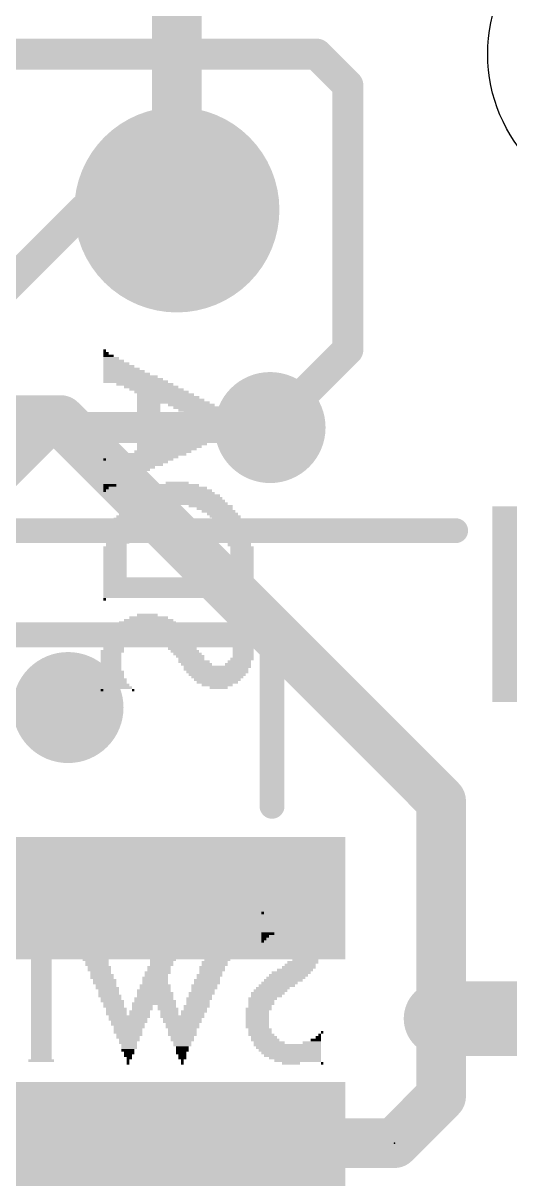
# Model space of a CAD drawing. Extents: x -8.6 to 58.7, y -9 to 29.5.
# Drawn here: x 43.19 to 47.17, y 11.14 to 20.57 of the extents above; entities that cross this region are included whole.
import ezdxf

# ---------------------------------------------------------------- set-up
doc = ezdxf.new("R2010")
doc.units = 0
for name, color, linetype in [('1', 12, 'CONTINUOUS'), ('16', 5, 'CONTINUOUS'), ('17', 110, 'CONTINUOUS'), ('18', 110, 'CONTINUOUS'), ('20', 4, 'CONTINUOUS'), ('201', 6, 'CONTINUOUS'), ('21', 40, 'CONTINUOUS'), ('23', 53, 'CONTINUOUS')]:
    doc.layers.add(name, color=color, linetype=linetype)

# ---------------------------------------------------------------- blocks, each defined once
blk = doc.blocks.new('ROUNDP')
at = {"const_width": 0.5}
blk.add_lwpolyline([(0, -0.25, 1), (0, 0.25, 1), (0, -0.25)], format="xyb", dxfattribs=at)
blk = doc.blocks.new('RECT')
blk.add_solid([(-0.5, -0.5), (0.5, -0.5), (-0.5, 0.5), (0.5, 0.5)])
blk = doc.blocks.new('ROUNDV')
at = {"const_width": 0.5}
blk.add_lwpolyline([(0, -0.25, 1), (0, 0.25, 1), (0, -0.25)], format="xyb", dxfattribs=at)

msp = doc.modelspace()

# ---------------------------------------------------------------- linework, layer by layer
at = {"layer": '1'}
for points, const_width in [([(35.56, 20.32), (45.593, 20.32)], 0.254), ([(45.593, 20.32), (45.847, 20.066)], 0.254), ([(45.847, 20.066), (45.847, 17.907)], 0.254), ([(45.847, 17.907), (45.212, 17.272)], 0.254), ([(41.559, 17.333), (43.5, 17.333)], 0.4064), ([(46.609, 14.224), (43.5, 17.333)], 0.4064), ([(46.609, 14.224), (46.609, 12.446)], 0.4064), ([(46.609, 12.446), (47.625, 12.446)], 0.6096), ([(46.609, 12.446), (46.609, 11.811)], 0.4064), ([(46.609, 11.811), (46.228, 11.43)], 0.4064), ([(43.528, 11.43), (46.228, 11.43)], 0.4064)]:
    msp.add_lwpolyline(points, dxfattribs=dict(at, const_width=const_width))
for points, const_width in [([(45.6379, 20.3649, 1), (45.5481, 20.2751)], 0.127), ([(45.593, 20.2565, 1), (45.593, 20.3835)], 0.127), ([(45.9105, 20.066, 1), (45.7835, 20.066)], 0.127), ([(45.8021, 20.0211, 1), (45.8919, 20.1109)], 0.127), ([(45.8919, 17.8621, 1), (45.8021, 17.9519)], 0.127), ([(45.7835, 17.907, 1), (45.9105, 17.907)], 0.127), ([(43.5718, 17.4048, 1), (43.4282, 17.2612)], 0.2032), ([(43.5, 17.2314, 1), (43.5, 17.4346)], 0.2032), ([(45.1671, 17.3169, 1), (45.2569, 17.2271)], 0.127), ([(46.7106, 14.224, 1), (46.5074, 14.224)], 0.2032), ([(46.5372, 14.1522, 1), (46.6808, 14.2958)], 0.2032), ([(46.609, 12.5984, 1), (46.609, 12.2936)], 0.3048), ([(46.7106, 12.446, 1), (46.5074, 12.446)], 0.2032), ([(46.5074, 12.446, 1), (46.7106, 12.446)], 0.2032), ([(46.6808, 11.7392, 1), (46.5372, 11.8828)], 0.2032), ([(46.5074, 11.811, 1), (46.7106, 11.811)], 0.2032), ([(43.528, 11.5316, 1), (43.528, 11.3284)], 0.2032), ([(46.228, 11.3284, 1), (46.228, 11.5316)], 0.2032), ([(46.1562, 11.5018, 1), (46.2998, 11.3582)], 0.2032)]:
    msp.add_lwpolyline(points, format="xyb", dxfattribs=dict(at, const_width=const_width))
at = {"layer": '16'}
for points, const_width in [([(44.45, 21.59), (44.45, 19.05)], 0.4064), ([(41.5036, 16.8656), (43.688, 19.05)], 0.254), ([(43.688, 19.05), (44.45, 19.05)], 0.254), ([(43.434, 17.272), (39.37, 13.208)], 0.254), ([(45.212, 17.272), (43.434, 17.272)], 0.254)]:
    msp.add_lwpolyline(points, dxfattribs=dict(at, const_width=const_width))
for points, const_width in [([(43.688, 19.1135, 1), (43.688, 18.9865)], 0.127), ([(43.7329, 19.0051, 1), (43.6431, 19.0949)], 0.127), ([(44.45, 18.9865, 1), (44.45, 19.1135)], 0.127), ([(44.3484, 19.05, 1), (44.5516, 19.05)], 0.2032), ([(43.434, 17.3355, 1), (43.434, 17.2085)], 0.127), ([(43.4789, 17.2271, 1), (43.3891, 17.3169)], 0.127), ([(45.212, 17.2085, 1), (45.212, 17.3355)], 0.127)]:
    msp.add_lwpolyline(points, format="xyb", dxfattribs=dict(at, const_width=const_width))
at = {"layer": '20'}
msp.add_circle((48.26, 20.32), 1.27, dxfattribs=at)
at = {"layer": '21', "const_width": 0.2032}
for points in [[(42.728, 16.43), (46.728, 16.43)], [(45.228, 15.58), (42.728, 15.58)], [(45.228, 14.18), (45.228, 15.58)]]:
    msp.add_lwpolyline(points, dxfattribs=at)
at = {"layer": '21', "const_width": 0.1016}
for points in [[(46.728, 16.3792, 1), (46.728, 16.4808)], [(45.2788, 15.58, 1), (45.1772, 15.58)], [(45.228, 15.5292, 1), (45.228, 15.6308)], [(45.1772, 14.18, 1), (45.2788, 14.18)]]:
    msp.add_lwpolyline(points, format="xyb", dxfattribs=at)
at = {"layer": '23'}
msp.add_point((46.228, 11.43), dxfattribs=at)

# ---------------------------------------------------------------- block references
at = {"layer": '1', "xscale": 3.4, "yscale": 1.6}
msp.add_blockref('RECT', (48.728, 15.83), dxfattribs=at)
at = {"layer": '1', "yscale": 4.6, "rotation": 270}
for p in [(43.528, 13.43), (43.528, 11.43)]:
    msp.add_blockref('RECT', p, dxfattribs=at)
at = {"layer": '17', "xscale": 1.6764, "yscale": 1.6764, "rotation": 90}
msp.add_blockref('ROUNDP', (44.45, 19.05), dxfattribs=at)
msp.add_blockref('ROUNDP', (44.45, 19.05), dxfattribs=at)
at = {"layer": '18', "xscale": 0.9064, "yscale": 0.9064}
for p in [(45.212, 17.272), (45.212, 17.272), (43.561, 14.986), (43.561, 14.986)]:
    msp.add_blockref('ROUNDV', p, dxfattribs=at)
at = {"layer": '201', "yscale": 0.0212, "rotation": 180}
for p, xscale in [((43.8601, 17.8998), 0.0212), ((43.913, 17.8364), 0.127), ((43.8707, 17.8787), 0.0423), ((43.8919, 17.8575), 0.0846), ((43.9342, 17.8152), 0.1693), ((43.9553, 17.794), 0.2116), ((43.9976, 17.7517), 0.2962), ((43.9765, 17.7729), 0.2539), ((44.0188, 17.7306), 0.3385), ((44.114, 17.6459), 0.529), ((44.04, 17.7094), 0.3808), ((44.0717, 17.6883), 0.4443), ((44.0929, 17.6671), 0.4866), ((44.1881, 17.6248), 0.4655), ((44.241, 17.6036), 0.4443), ((44.2833, 17.5825), 0.4443), ((44.3256, 17.5613), 0.4443), ((44.3573, 17.5401), 0.4655), ((44.3996, 17.4978), 0.5501), ((44.3785, 17.519), 0.5078), ((44.4208, 17.4767), 0.5924), ((44.2198, 17.4555), 0.1904), ((44.5689, 17.4555), 0.3808), ((44.2198, 17.4344), 0.1904), ((44.2198, 17.4132), 0.1904), ((44.2198, 17.392), 0.1904), ((44.2198, 17.3709), 0.1904), ((44.6218, 17.4344), 0.402), ((44.6641, 17.4132), 0.402), ((44.7064, 17.392), 0.402), ((44.7593, 17.3709), 0.3808), ((44.2198, 17.3497), 0.1904), ((44.2198, 17.3286), 0.1904), ((44.2198, 17.3074), 0.1904), ((44.2198, 17.2862), 0.1904), ((44.2198, 17.2651), 0.1904), ((44.7911, 17.2651), 0.402), ((44.8017, 17.3497), 0.3809), ((44.8334, 17.2862), 0.402), ((44.844, 17.3286), 0.3808), ((44.8863, 17.3074), 0.3808), ((44.2198, 17.2439), 0.1904), ((44.2198, 17.2228), 0.1904), ((44.2198, 17.2016), 0.1904), ((44.2198, 17.1805), 0.1904), ((44.5901, 17.1805), 0.4232), ((44.643, 17.2016), 0.402), ((44.6853, 17.2228), 0.402), ((44.7488, 17.2439), 0.402), ((44.3362, 17.0747), 0.4655), ((44.2198, 17.1593), 0.1904), ((44.4102, 17.1381), 0.5713), ((44.3891, 17.117), 0.529), ((44.3679, 17.0958), 0.4866), ((44.5478, 17.1593), 0.4232), ((43.8601, 17.0112), 0.0212), ((44.114, 16.99), 0.529), ((44.1775, 17.0112), 0.4866), ((44.2304, 17.0324), 0.4655), ((44.2833, 17.0535), 0.4866), ((44.0611, 16.9477), 0.4232), ((43.9976, 16.8842), 0.2962), ((44.0929, 16.9689), 0.4866), ((44.04, 16.9266), 0.3808), ((44.0188, 16.9054), 0.3385), ((43.9447, 16.8419), 0.1904), ((43.9024, 16.7996), 0.1058), ((43.9659, 16.8631), 0.2327), ((43.9236, 16.8208), 0.1481), ((44.4525, 16.7996), 0.3597), ((44.4525, 16.8208), 0.1904), ((43.8601, 16.7573), 0.0212), ((43.8707, 16.7785), 0.0423), ((44.4525, 16.6938), 0.7405), ((44.4525, 16.715), 0.6982), ((44.4525, 16.7361), 0.6136), ((44.4631, 16.7573), 0.5501), ((44.4525, 16.7785), 0.4866), ((44.1457, 16.6092), 0.2962), ((44.1881, 16.6303), 0.3385), ((44.4525, 16.6515), 0.8252), ((44.4525, 16.6727), 0.7829), ((44.7276, 16.6303), 0.3597), ((44.7593, 16.6092), 0.2962), ((44.0505, 16.5246), 0.2327), ((44.04, 16.5034), 0.2116), ((44.0823, 16.5457), 0.2539), ((44.1034, 16.5669), 0.2539), ((44.1246, 16.588), 0.2962), ((44.7911, 16.588), 0.2751), ((44.8228, 16.5669), 0.2539), ((44.844, 16.5457), 0.2539), ((44.8545, 16.5246), 0.2327), ((44.8757, 16.5034), 0.2327), ((43.9976, 16.4399), 0.2116), ((43.9976, 16.4188), 0.2116), ((44.0188, 16.4611), 0.2116), ((44.0294, 16.4822), 0.2327), ((44.8863, 16.4822), 0.2116), ((44.9074, 16.4611), 0.2116), ((44.918, 16.4399), 0.1904), ((44.9286, 16.4188), 0.2116), ((43.9659, 16.3764), 0.1904), ((43.9659, 16.3553), 0.1904), ((43.9659, 16.3341), 0.1904), ((43.9871, 16.3976), 0.1904), ((44.9392, 16.3976), 0.1904), ((44.9392, 16.3764), 0.1904), ((44.9603, 16.3553), 0.1904), ((44.9603, 16.3341), 0.1904), ((43.9447, 16.2918), 0.1904), ((43.9447, 16.2707), 0.1904), ((43.9447, 16.2495), 0.1904), ((43.9447, 16.2283), 0.1904), ((43.9553, 16.313), 0.1693), ((44.9603, 16.313), 0.1904), ((44.9815, 16.2918), 0.1904), ((44.9815, 16.2707), 0.1904), ((44.9815, 16.2495), 0.1904), ((44.9815, 16.2283), 0.1904), ((43.9447, 16.2072), 0.1904), ((43.9447, 16.186), 0.1904), ((43.9447, 16.1649), 0.1904), ((43.9447, 16.1437), 0.1904), ((44.9815, 16.2072), 0.1904), ((44.9815, 16.186), 0.1904), ((44.9815, 16.1649), 0.1904), ((44.9815, 16.1437), 0.1904), ((43.9447, 16.1225), 0.1904), ((43.9447, 16.1014), 0.1904), ((43.9447, 16.0802), 0.1904), ((43.9447, 16.0591), 0.1904), ((44.4631, 16.0379), 1.2272), ((44.9815, 16.1225), 0.1904), ((44.9815, 16.1014), 0.1904), ((44.9815, 16.0802), 0.1904), ((44.9815, 16.0591), 0.1904), ((44.4525, 16.0168), 1.206), ((44.4525, 15.9956), 1.206), ((44.4525, 15.9744), 1.206), ((44.4525, 15.9533), 1.206), ((44.4525, 15.9321), 1.206), ((44.4525, 15.911), 1.206), ((44.4631, 15.8898), 1.2272), ((43.8601, 15.8687), 0.0212), ((44.2092, 15.6571), 0.5078), ((44.2092, 15.6782), 0.4655), ((44.2198, 15.6994), 0.402), ((44.2198, 15.7205), 0.3174), ((44.2092, 15.7417), 0.1693), ((44.2198, 15.5724), 0.6559), ((44.2092, 15.5936), 0.6347), ((44.2092, 15.6148), 0.5924), ((44.2092, 15.6359), 0.5501), ((44.9498, 15.6148), 0.2539), ((44.9498, 15.5936), 0.2116), ((44.9603, 15.5724), 0.1904), ((43.9553, 15.509), 0.2116), ((43.9447, 15.4878), 0.1904), ((43.9342, 15.4666), 0.1693), ((43.9976, 15.5513), 0.2539), ((43.9765, 15.5301), 0.2116), ((44.4208, 15.5513), 0.2962), ((44.4525, 15.5301), 0.2751), ((44.4737, 15.509), 0.2327), ((44.4949, 15.4878), 0.2327), ((44.4949, 15.4666), 0.2327), ((44.9709, 15.5513), 0.1693), ((44.9709, 15.5301), 0.1693), ((44.9921, 15.509), 0.1693), ((44.9921, 15.4878), 0.1693), ((44.9921, 15.4666), 0.1693), ((43.913, 15.4243), 0.1693), ((43.913, 15.4032), 0.1693), ((43.913, 15.382), 0.1693), ((43.9236, 15.4455), 0.1904), ((44.516, 15.4455), 0.2327), ((44.5372, 15.4243), 0.2327), ((44.5583, 15.4032), 0.2327), ((44.5689, 15.382), 0.2116), ((44.9815, 15.382), 0.1904), ((44.9921, 15.4455), 0.1693), ((44.9921, 15.4243), 0.1693), ((44.9921, 15.4032), 0.1693), ((43.913, 15.3609), 0.1693), ((43.913, 15.3397), 0.1693), ((43.913, 15.3185), 0.1693), ((43.9342, 15.2762), 0.1693), ((43.9236, 15.2974), 0.1481), ((44.5901, 15.3609), 0.2539), ((44.6112, 15.3397), 0.2539), ((44.7699, 15.2974), 0.529), ((44.7805, 15.3185), 0.5501), ((44.7805, 15.2762), 0.5078), ((44.9498, 15.3397), 0.2116), ((44.9603, 15.3609), 0.1904), ((43.9342, 15.2551), 0.1693), ((43.9342, 15.2339), 0.1693), ((43.9447, 15.2127), 0.1904), ((43.9447, 15.1916), 0.1904), ((44.7805, 15.2551), 0.4655), ((44.7805, 15.2339), 0.4232), ((44.7805, 15.2127), 0.3808), ((44.7805, 15.1916), 0.3385), ((43.839, 15.1281), 0.0212), ((43.9553, 15.1704), 0.2116), ((43.9659, 15.1493), 0.2327), ((44.0929, 15.1281), 0.0212), ((44.7805, 15.1704), 0.2539), ((44.7911, 15.1493), 0.1481), ((45.1508, 13.3085), 0.0212), ((45.32, 13.3085), 0.1481), ((43.3417, 13.2873), 0.2116), ((43.3417, 13.2662), 0.1693), ((43.3417, 13.245), 0.1693), ((43.3417, 13.2239), 0.1693), ((43.3417, 13.2027), 0.1693), ((43.6485, 13.2873), 0.2751), ((43.6485, 13.2662), 0.2327), ((43.6591, 13.245), 0.2116), ((43.6591, 13.2239), 0.2116), ((43.6803, 13.2027), 0.2116), ((44.4843, 13.2873), 0.2962), ((44.4631, 13.2239), 0.2116), ((44.4631, 13.2027), 0.2116), ((44.4737, 13.2662), 0.2327), ((44.4737, 13.245), 0.2327), ((44.918, 13.2873), 0.2751), ((44.8863, 13.2027), 0.2116), ((44.9074, 13.245), 0.2116), ((44.9074, 13.2239), 0.2116), ((44.918, 13.2662), 0.2327), ((45.32, 13.2662), 0.3597), ((45.2989, 13.2873), 0.3174), ((45.3306, 13.245), 0.3808), ((45.3412, 13.2239), 0.402), ((45.3518, 13.2027), 0.4232), ((43.3417, 13.1816), 0.1693), ((43.3417, 13.1604), 0.1693), ((43.3417, 13.1392), 0.1693), ((43.3417, 13.1181), 0.1693), ((43.6803, 13.1816), 0.2116), ((43.6908, 13.1604), 0.1904), ((43.7014, 13.1392), 0.2116), ((43.712, 13.1181), 0.1904), ((44.4208, 13.1392), 0.2116), ((44.4208, 13.1181), 0.2116), ((44.442, 13.1816), 0.2116), ((44.442, 13.1604), 0.2116), ((44.8545, 13.1181), 0.2327), ((44.8651, 13.1604), 0.2116), ((44.8651, 13.1392), 0.2116), ((44.8863, 13.1816), 0.2116), ((45.3623, 13.1816), 0.4443), ((45.3623, 13.1604), 0.4443), ((45.1719, 13.1181), 0.0635), ((45.1931, 13.1392), 0.1058), ((45.4893, 13.1392), 0.2327), ((45.4999, 13.1181), 0.2116), ((43.3417, 13.0969), 0.1693), ((43.3417, 13.0758), 0.1693), ((43.3417, 13.0546), 0.1693), ((43.3417, 13.0335), 0.1693), ((43.3417, 13.0123), 0.1693), ((43.7226, 13.0969), 0.2116), ((43.7437, 13.0335), 0.2116), ((43.7332, 13.0758), 0.1904), ((43.7332, 13.0546), 0.1904), ((43.7543, 13.0123), 0.1904), ((44.3785, 13.0335), 0.2116), ((44.3785, 13.0123), 0.2116), ((44.3996, 13.0758), 0.2116), ((44.3996, 13.0546), 0.2116), ((44.4102, 13.0969), 0.1904), ((44.8017, 13.0123), 0.2116), ((44.8228, 13.0546), 0.2116), ((44.8228, 13.0335), 0.2116), ((44.844, 13.0969), 0.2116), ((44.844, 13.0758), 0.2116), ((45.1613, 13.0969), 0.0423), ((45.1508, 13.0758), 0.0212), ((45.521, 13.0969), 0.2116), ((45.5316, 13.0758), 0.1904), ((45.5316, 13.0546), 0.1904), ((45.5316, 13.0335), 0.1904), ((45.5316, 13.0123), 0.1904), ((43.3417, 12.9911), 0.1693), ((43.3417, 12.97), 0.1693), ((43.3417, 12.9488), 0.1693), ((43.3417, 12.9277), 0.1693), ((43.7543, 12.9911), 0.1904), ((43.7755, 12.97), 0.1904), ((43.7755, 12.9488), 0.1904), ((43.7861, 12.9277), 0.2116), ((44.3362, 12.9277), 0.2116), ((44.3573, 12.97), 0.2116), ((44.3468, 12.9488), 0.1904), ((44.3679, 12.9911), 0.1904), ((44.7805, 12.97), 0.2116), ((44.7805, 12.9488), 0.2116), ((44.7805, 12.9277), 0.2116), ((44.8017, 12.9911), 0.2116), ((45.4999, 12.9488), 0.2116), ((45.4999, 12.9277), 0.2116), ((45.521, 12.97), 0.2116), ((45.5316, 12.9911), 0.1904), ((43.3417, 12.9065), 0.1693), ((43.3417, 12.8853), 0.1693), ((43.3417, 12.8642), 0.1693), ((43.3417, 12.843), 0.1693), ((43.7966, 12.9065), 0.1904), ((43.7966, 12.8853), 0.1904), ((43.8178, 12.8642), 0.1904), ((43.8178, 12.843), 0.1904), ((44.3044, 12.8642), 0.1904), ((44.3044, 12.843), 0.1904), ((44.3256, 12.9065), 0.1904), ((44.3256, 12.8853), 0.1904), ((44.7382, 12.8642), 0.2116), ((44.7382, 12.843), 0.2116), ((44.7593, 12.9065), 0.2116), ((44.7593, 12.8853), 0.2116), ((45.4152, 12.843), 0.2962), ((45.447, 12.8642), 0.2751), ((45.4576, 12.8853), 0.2539), ((45.4787, 12.9065), 0.2539), ((43.3417, 12.8219), 0.1693), ((43.3417, 12.8007), 0.1693), ((43.3417, 12.7796), 0.1693), ((43.3417, 12.7584), 0.1693), ((43.3417, 12.7372), 0.1693), ((43.8284, 12.8219), 0.1693), ((43.839, 12.8007), 0.1904), ((43.839, 12.7796), 0.1904), ((43.8601, 12.7584), 0.1904), ((43.8601, 12.7372), 0.1904), ((44.2727, 12.7796), 0.2116), ((44.2727, 12.7584), 0.2116), ((44.2727, 12.7372), 0.2116), ((44.2939, 12.8219), 0.2116), ((44.2833, 12.8007), 0.1904), ((44.6959, 12.7584), 0.2116), ((44.6959, 12.7372), 0.2116), ((44.717, 12.8007), 0.2116), ((44.7064, 12.7796), 0.1904), ((44.7276, 12.8219), 0.1904), ((45.2883, 12.7372), 0.2962), ((45.32, 12.7584), 0.3174), ((45.3412, 12.7796), 0.3174), ((45.3623, 12.8007), 0.3174), ((45.3835, 12.8219), 0.3174), ((43.3417, 12.7161), 0.1693), ((43.3417, 12.6949), 0.1693), ((43.3417, 12.6738), 0.1693), ((43.3417, 12.6526), 0.1693), ((43.8707, 12.7161), 0.1693), ((43.8813, 12.6949), 0.1904), ((43.8919, 12.6738), 0.1693), ((43.8919, 12.6526), 0.1693), ((44.2621, 12.6738), 0.2751), ((44.2727, 12.6526), 0.2962), ((44.2727, 12.7161), 0.2539), ((44.2727, 12.6949), 0.2539), ((44.6535, 12.6526), 0.2116), ((44.6747, 12.7161), 0.2116), ((44.6747, 12.6949), 0.2116), ((44.6641, 12.6738), 0.1904), ((45.1931, 12.6526), 0.2751), ((45.2142, 12.6738), 0.2751), ((45.2354, 12.6949), 0.2751), ((45.2671, 12.7161), 0.2962), ((43.3417, 12.6314), 0.1693), ((43.3417, 12.6103), 0.1693), ((43.3417, 12.5891), 0.1693), ((43.3417, 12.568), 0.1693), ((43.3417, 12.5468), 0.1693), ((43.9024, 12.6314), 0.1904), ((43.913, 12.6103), 0.1693), ((43.9236, 12.5891), 0.1904), ((43.9342, 12.568), 0.1693), ((43.9342, 12.5468), 0.1693), ((44.2621, 12.568), 0.3597), ((44.1669, 12.5468), 0.1693), ((44.2621, 12.6103), 0.3174), ((44.2727, 12.5891), 0.3385), ((44.2727, 12.6314), 0.2962), ((44.3679, 12.5468), 0.1481), ((44.6112, 12.5468), 0.2116), ((44.6324, 12.6103), 0.2116), ((44.6218, 12.5891), 0.1904), ((44.6218, 12.568), 0.1904), ((44.643, 12.6314), 0.1904), ((45.1508, 12.6103), 0.2327), ((45.1402, 12.5891), 0.2116), ((45.1402, 12.568), 0.2116), ((45.1296, 12.5468), 0.1904), ((45.1825, 12.6314), 0.2539), ((43.3417, 12.5257), 0.1693), ((43.3417, 12.5045), 0.1693), ((43.3417, 12.4833), 0.1693), ((43.3417, 12.4622), 0.1693), ((43.9553, 12.5257), 0.1693), ((43.9553, 12.5045), 0.1693), ((43.9553, 12.4833), 0.1693), ((44.0611, 12.4622), 0.3385), ((44.1457, 12.5045), 0.1693), ((44.1457, 12.4833), 0.1693), ((44.1669, 12.5257), 0.1693), ((44.3785, 12.5257), 0.1693), ((44.3891, 12.5045), 0.1481), ((44.3891, 12.4833), 0.1481), ((44.4949, 12.4622), 0.3597), ((44.5901, 12.5045), 0.2116), ((44.5795, 12.4833), 0.1904), ((44.6006, 12.5257), 0.1904), ((45.119, 12.5257), 0.2116), ((45.1084, 12.5045), 0.1904), ((45.1084, 12.4833), 0.1904), ((45.1084, 12.4622), 0.1904), ((43.3417, 12.441), 0.1693), ((43.3417, 12.4199), 0.1693), ((43.3417, 12.3987), 0.1693), ((43.3417, 12.3775), 0.1693), ((43.3417, 12.3564), 0.1693), ((44.0505, 12.441), 0.3174), ((44.0611, 12.4199), 0.2962), ((44.0505, 12.3987), 0.2751), ((44.0611, 12.3775), 0.2539), ((44.0505, 12.3564), 0.2327), ((44.4949, 12.441), 0.3174), ((44.4949, 12.4199), 0.3174), ((44.4949, 12.3987), 0.2751), ((44.4949, 12.3775), 0.2751), ((44.4949, 12.3564), 0.2327), ((45.1084, 12.441), 0.1904), ((45.1084, 12.4199), 0.1904), ((45.1084, 12.3987), 0.1904), ((45.1084, 12.3775), 0.1904), ((45.1296, 12.3564), 0.1904), ((43.3417, 12.3352), 0.1693), ((43.3417, 12.3141), 0.1693), ((43.3417, 12.2929), 0.1693), ((43.3417, 12.2718), 0.1693), ((44.0505, 12.3352), 0.2327), ((44.0611, 12.3141), 0.2116), ((44.0505, 12.2929), 0.1904), ((44.0611, 12.2718), 0.1693), ((44.4949, 12.3352), 0.2327), ((44.4949, 12.3141), 0.2327), ((44.4949, 12.2929), 0.1904), ((44.4949, 12.2718), 0.1904), ((45.1296, 12.3352), 0.1904), ((45.1402, 12.3141), 0.2116), ((45.1613, 12.2929), 0.2116), ((45.1719, 12.2718), 0.2327), ((45.5845, 12.2718), 0.0846), ((45.6057, 12.2929), 0.0423), ((45.6162, 12.3141), 0.0212), ((45.6374, 12.3352), 0.0212), ((43.3417, 12.2506), 0.1693), ((43.3417, 12.2294), 0.1693), ((43.3417, 12.2083), 0.1693), ((43.3417, 12.1871), 0.1693), ((43.3417, 12.166), 0.1693), ((44.0505, 12.2506), 0.1481), ((44.0611, 12.2294), 0.127), ((44.0611, 12.2083), 0.127), ((44.0505, 12.1871), 0.1058), ((44.0611, 12.166), 0.0846), ((44.4949, 12.2506), 0.1481), ((44.4949, 12.2294), 0.1481), ((44.4949, 12.2083), 0.1058), ((44.4949, 12.1871), 0.1058), ((44.4843, 12.166), 0.0846), ((45.2037, 12.2506), 0.2539), ((45.3518, 12.2294), 0.5501), ((45.3623, 12.2083), 0.529), ((45.3729, 12.1871), 0.5078), ((45.3835, 12.166), 0.4866), ((45.5528, 12.2506), 0.1481), ((43.3417, 12.1025), 0.2116), ((43.3417, 12.1448), 0.1693), ((43.3417, 12.1236), 0.1693), ((44.0505, 12.1448), 0.0635), ((44.0505, 12.1025), 0.0212), ((44.0505, 12.0813), 0.0212), ((44.0611, 12.1236), 0.0423), ((44.4949, 12.1448), 0.0635), ((44.4949, 12.1236), 0.0635), ((44.4949, 12.1025), 0.0212), ((44.4949, 12.0813), 0.0212), ((45.3941, 12.1448), 0.4655), ((45.4152, 12.1236), 0.4232), ((45.4364, 12.1025), 0.3808), ((45.3835, 12.0813), 0.1481), ((45.6374, 12.0813), 0.0212)]:
    msp.add_blockref('RECT', p, dxfattribs=dict(at, xscale=xscale))

doc.saveas('drawing.dxf')
